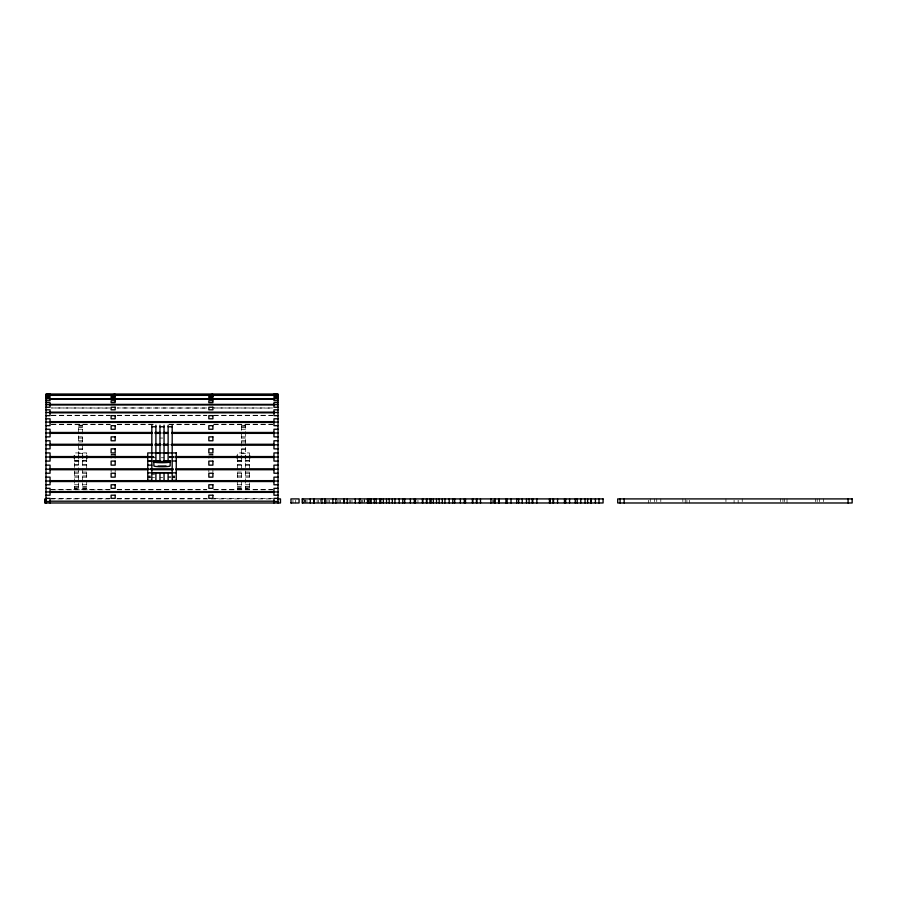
<?xml version="1.0" encoding="UTF-8"?>
<svg xmlns="http://www.w3.org/2000/svg" width="897" height="897" viewBox="0 0 897 897"><rect width="100%" height="100%" fill="white"/><g stroke="black" fill="none" stroke-linecap="round" stroke-linejoin="round"><path stroke-width="0.67" stroke-dasharray="4.49 3.36" d="M51.454 415.289L110.23 415.289M117.227 415.289L206.792 415.289M213.789 415.289L272.565 415.289M51.454 415.401L110.23 415.401M117.227 415.401L206.792 415.401M213.789 415.401L272.565 415.401M51.454 424.214L110.23 424.214M117.227 424.214L155.013 424.214M169.006 424.214L206.792 424.214M213.789 424.214L272.565 424.214M51.454 424.348L110.23 424.348M117.227 424.348L155.013 424.348M169.006 424.348L206.792 424.348M213.789 424.348L272.565 424.348M78.555 425.66L82.625 425.66M241.394 425.66L245.464 425.66M78.555 426.748L82.625 426.748M241.394 426.748L245.464 426.748M78.555 427.577L82.625 427.577M241.394 427.577L245.464 427.577M78.555 429.248L82.625 429.248M241.394 429.248L245.464 429.248M161.325 432.982L164.05 432.982M78.555 436.873L82.625 436.873M241.394 436.873L245.464 436.873M78.555 438.05L82.625 438.05M159.969 438.05L162.693 438.05M241.394 438.05L245.464 438.05M78.555 440.763L82.625 440.763M241.394 440.763L245.464 440.763M78.555 441.952L82.625 441.952M241.394 441.952L245.464 441.952M161.325 444.811L164.05 444.811M169.477 444.811L172.19 444.811M78.555 448.87L82.625 448.87M241.394 448.87L245.464 448.87M78.555 449.262L82.625 449.262M241.394 449.262L245.464 449.262M78.555 453.321L82.625 453.321M241.394 453.321L245.464 453.321M111.116 454.588L115.186 454.588M208.833 454.588L212.903 454.588M115.186 455.071L111.116 455.071L111.116 454.073M149.115 456.27L151.828 456.27M173.547 456.27L176.261 456.27M149.418 456.562L155.013 456.562M169.006 456.562L174.601 456.562M149.418 456.965L155.013 456.965M169.006 456.965L174.601 456.965M149.418 457.044L155.013 457.044M169.006 457.044L176.261 456.999M149.418 457.448L155.013 457.448M169.006 457.448L174.601 457.448M149.115 457.739L151.828 457.739M153.185 457.739L155.899 457.739M161.325 457.739L164.05 457.739M169.477 457.739L172.19 457.739M173.547 457.739L176.261 457.739M74.485 460.688L78.555 460.688M82.625 460.688L86.695 460.688M237.324 460.688L241.394 460.688M245.464 460.688L249.534 460.688M74.485 461.002L86.695 461.08L82.625 461.092M237.324 461.002L249.534 461.08L245.464 461.092M74.485 461.092L78.555 461.092M237.324 461.092L241.394 461.092M74.485 464.747L78.555 464.747M82.625 464.747L86.695 464.747M237.324 464.747L241.394 464.747M245.464 464.747L249.534 464.747M74.485 465.139L78.555 465.139M82.625 465.139L86.695 465.139M237.324 465.139L241.394 465.139M245.464 465.139L249.534 465.139M74.485 472.057L78.555 472.057M82.625 472.057L86.695 472.057M237.324 472.057L241.394 472.057M245.464 472.057L249.534 472.057M74.485 473.235L78.555 473.235M82.625 473.235L86.695 473.235M237.324 473.235L241.394 473.235M245.464 473.235L249.534 473.235M151.828 474.681L154.542 474.681M74.485 475.959L78.555 475.959M82.625 475.959L86.695 475.959M147.758 475.982L150.472 475.982M172.19 475.982L174.904 475.982M237.324 475.959L241.394 475.959M245.464 475.959L249.534 475.959M147.758 476.722L150.472 476.722M168.12 476.722L170.834 476.722M172.19 476.722L174.904 476.722M74.485 477.137L78.555 477.137M82.625 477.137L86.695 477.137M237.324 477.137L241.394 477.137M245.464 477.137L249.534 477.137M147.758 477.451L150.472 477.451M151.828 477.451L154.542 477.451M159.969 477.451L162.693 477.451M168.12 477.451L170.834 477.451M172.19 477.451L174.904 477.451M147.758 477.776L150.472 477.776M172.19 477.776L174.904 477.776M74.485 484.761L78.555 484.761M82.625 484.761L86.695 484.761M237.324 484.761L241.394 484.761M245.464 484.761L249.534 484.761M74.485 486.432L78.555 486.432M82.625 486.432L86.695 486.432M237.324 486.432L241.394 486.432M245.464 486.432L249.534 486.432M74.485 487.262L78.555 487.262M82.625 487.262L86.695 487.262M237.324 487.262L241.394 487.262M245.464 487.262L249.534 487.262M74.485 488.349L78.555 488.349M82.625 488.349L86.695 488.349M237.324 488.349L241.394 488.349M245.464 488.349L249.534 488.349M50.053 489.661L110.23 489.661M117.227 489.661L206.792 489.661M213.789 489.661L272.565 489.661M51.454 489.796L110.23 489.796M117.227 489.796L206.792 489.796M213.789 489.796L272.565 489.796M51.454 498.609L110.23 498.609M117.227 498.609L206.792 498.609M213.789 498.609L272.565 498.609M50.053 498.911L110.23 498.911M116.868 498.911L207.835 498.911M211.12 498.911L272.789 498.911M823.648 498.911L823.648 501.625M819.578 498.911L819.578 501.625M817.189 498.911L817.189 501.625M815.508 498.911L815.508 501.625M787.017 498.911L787.017 502.982M784.617 498.911L784.617 501.625M782.935 498.911L782.935 501.625M780.547 498.911L780.547 501.625M742.234 498.911L742.234 501.625M738.153 500.268L738.153 502.982M734.082 500.268L734.082 502.982M725.942 498.911L725.942 501.625M689.3 500.268L689.3 502.982M686.911 500.268L686.911 502.982M685.23 498.911L685.23 502.982M682.841 498.911L682.841 501.625M660.809 498.911L660.809 501.625M656.739 498.911L656.739 501.625M654.339 498.911L654.339 501.625M650.269 498.911L650.269 501.625M648.587 500.268L648.587 502.982M493.294 500.268L493.294 502.982M492.812 500.268L492.812 502.982M417.957 500.268L417.957 502.982M364.53 498.911L364.53 501.625M364.115 500.268L364.115 502.982M362.657 500.268L362.657 502.982M361.345 500.268L361.345 502.982M351.983 500.268L351.983 502.982M350.525 500.268L350.525 502.982M349.213 500.268L349.213 502.982M340.58 500.268L340.58 502.982M339.122 500.268L339.122 502.982M337.81 500.268L337.81 502.982M329.513 500.268L329.513 502.982M328.044 500.268L328.044 502.982M326.743 500.268L326.743 502.982M320.509 498.911L320.509 501.625M318.592 500.268L318.592 502.982M317.134 500.268L317.134 502.982M306.953 500.268L306.953 502.982M305.496 500.268L305.496 502.982M304.913 498.911L304.913 501.625M304.184 500.268L304.184 502.982M295.718 500.268L295.718 502.982M292.949 500.268L292.949 502.982M249.534 455.228L249.534 452.929L237.324 452.929L237.324 455.228M249.534 456.999L249.534 481.027M249.534 482.844L249.534 488.831L245.464 488.831L245.464 425.178L241.394 425.178L241.394 488.831L237.324 488.831L237.324 456.999M212.903 454.073L212.903 455.071L208.833 455.071L208.833 454.073M212.903 468.402L212.903 472.057M208.833 468.402L208.833 472.057M115.186 453.321L115.186 455.777M115.186 468.402L115.186 472.057M111.116 468.402L111.116 472.057M86.695 454.129L86.695 452.929L74.485 452.929L74.485 454.129M86.695 456.999L86.695 488.831L82.625 488.831L82.625 482.844M82.625 481.027L82.625 425.178L78.555 425.178L78.555 456.999M78.555 459.881L78.555 481.027M78.555 482.844L78.555 488.831L74.485 488.831L74.485 456.999M110.23 407.978L51.454 407.978L110.23 408.068M206.792 407.978L117.227 407.978L206.792 408.068M272.565 407.978L213.789 407.978L272.565 408.068"/><path stroke-width="1.35" d="M166.08 465.958L158.063 466.036M45.982 394.422L50.053 394.018M278.036 394.422L273.966 394.018M45.982 394.826L50.053 394.826L50.053 396.418L45.982 396.418M278.036 394.826L273.966 394.826L273.966 396.418L278.036 396.418M45.982 395.229L278.036 395.229M50.053 395.353L273.966 395.353M45.982 397.595L50.053 397.595L50.053 400.746L45.982 400.746M278.036 397.595L273.966 397.595L273.966 400.746L278.036 400.746M50.053 398.66L273.966 398.66M45.982 398.829L50.053 398.829M273.966 398.829L278.036 398.829M50.053 399.019L273.966 399.019M45.982 402.663L50.053 402.663L50.053 407.238L45.982 407.238M278.036 402.663L273.966 402.663L273.966 407.238L278.036 407.238M50.053 404.39L273.966 404.39M45.982 404.659L50.053 404.659M273.966 404.659L278.036 404.659M50.053 404.917L273.966 404.917M45.982 409.817L50.053 409.817L50.053 415.647L45.982 415.647M278.036 409.817L273.966 409.817L273.966 415.647L278.036 415.647M50.053 412.149L273.966 412.149M45.982 412.508L50.053 412.508M273.966 412.508L278.036 412.508M50.053 412.822L273.966 412.822M45.982 418.798L50.053 418.798L50.053 425.66L45.982 425.66M278.036 418.798L273.966 418.798L273.966 425.66L278.036 425.66M50.053 421.635L273.966 421.635M45.982 422.072L50.053 422.072M273.966 422.072L278.036 422.072M50.053 422.431L273.966 422.431M151.828 426.748L155.899 426.748M159.969 426.748L164.05 426.748M168.12 426.748L172.19 426.748M45.982 429.248L50.053 429.248L50.053 436.873L45.982 436.873M278.036 429.248L273.966 429.248L273.966 436.873L278.036 436.873M50.053 432.477L152.21 432.477M155.013 432.477L160.608 432.477M163.411 432.477L167.604 432.477M171.809 432.477L273.966 432.477M45.982 432.982L50.053 432.982M273.966 432.982L278.036 432.982M50.053 433.363L152.21 433.363M155.013 433.363L160.608 433.363M163.411 433.363L167.604 433.363M171.809 433.363L273.966 433.363M45.982 440.763L50.053 440.763L50.053 448.87L45.982 448.87M278.036 440.763L273.966 440.763L273.966 448.87L278.036 448.87M50.053 444.273L152.21 444.273M155.013 444.273L160.608 444.273M163.411 444.273L167.604 444.273M171.809 444.273L273.966 444.273M45.982 444.811L50.053 444.811M273.966 444.811L278.036 444.811M50.053 445.215L152.21 445.215M155.013 445.215L160.608 445.215M163.411 445.215L167.604 445.215M171.809 445.215L273.966 445.215M45.982 452.918L50.053 452.918L50.053 461.092L45.982 461.092M278.036 452.918L273.966 452.918L273.966 461.092L278.036 461.092M155.899 453.075L159.969 453.075M164.05 453.075L168.12 453.075M50.053 456.562L148.016 456.562M176.003 456.562L273.966 456.562M50.053 456.965L148.016 456.965M176.003 456.965L273.966 456.965M45.982 456.999L148.016 457.044M176.003 457.044L278.036 456.999M50.053 457.448L148.016 457.448M176.003 457.448L273.966 457.448M160.653 460.688L153.869 460.688L153.869 465.947A8.14 0.796 0 0 0 162.009 466.743A8.14 0.796 0 0 0 170.15 465.947L170.15 460.688L163.366 460.688M147.758 461.002L151.828 461.002M172.19 461.002L176.261 461.002M147.758 461.092L151.828 461.092M153.869 461.092L160.653 461.092M163.366 461.092L170.15 461.092M45.982 465.139L50.053 465.139L50.053 473.235L45.982 473.235M147.758 465.139L151.828 465.139M278.036 465.139L273.966 465.139L273.966 473.235L278.036 473.235M50.053 468.795L148.016 468.795M150.819 468.795L173.211 468.795M176.003 468.795L273.966 468.795M45.982 469.198L50.053 469.198M147.758 469.198L151.828 469.198M273.966 469.198L278.036 469.198M50.053 469.736L148.016 469.736M150.819 469.736L173.211 469.736M176.003 469.736L273.966 469.736M151.828 472.641L172.19 472.641M147.758 472.854L176.261 472.854M45.982 477.137L50.053 477.137L50.053 484.761L45.982 484.761M278.036 477.137L273.966 477.137L273.966 484.761L278.036 484.761M147.758 480.456L151.828 480.456M172.19 480.456L176.261 480.456M50.053 480.646L273.966 480.646M45.982 481.027L50.053 481.027M273.966 481.027L278.036 481.027M50.053 481.532L273.966 481.532M45.982 488.349L50.053 488.349L50.053 495.211L45.982 495.211M278.036 488.349L273.966 488.349L273.966 495.211L278.036 495.211M50.053 491.578L273.966 491.578M45.982 491.937L50.053 491.937M273.966 491.937L278.036 491.937M50.053 492.375L273.966 492.375M45.982 498.362L50.053 498.362L50.053 502.982M278.036 498.362L273.966 498.362L273.966 502.982M46.061 498.911L45.646 502.982M277.767 498.911L280.481 498.911L280.481 502.982L44.85 502.982L44.85 498.911L45.254 502.982M302.154 498.911L343.921 498.911L343.921 502.982L302.154 502.982L302.289 498.911M50.053 501.188L273.966 501.188M45.982 501.501L50.053 501.501M273.966 501.501L278.036 501.501M290.92 502.982L299.06 502.982L299.06 498.911L290.92 498.911L291.054 502.982M848.08 498.911L848.08 502.982M624.166 498.911L624.166 502.982M620.096 498.911L620.096 502.982M599.005 498.911L599.005 502.982M595.406 498.911L595.406 502.982M591.336 498.911L591.336 502.982M590.787 498.911L590.787 502.982M587.636 498.911L587.636 502.982M585.057 498.911L585.057 502.982M580.774 498.911L580.774 502.982M577.186 498.911L577.186 502.982M575.269 498.911L575.269 502.982M569.561 498.911L569.561 502.982M565.659 498.911L565.659 502.982M564.482 498.911L564.482 502.982M557.564 498.911L557.564 502.982M553.516 498.911L553.516 502.982M553.113 498.911L553.113 502.982M550.175 498.911L550.175 502.982M549.895 498.911L549.895 502.982M549.67 498.911L549.67 502.982M549.424 498.911L549.513 502.982M536.855 498.911L536.855 502.982M532.784 498.911L532.784 502.982M532.235 498.911L532.235 502.982M529.095 498.911L529.095 502.982M526.505 498.911L526.505 502.982M522.233 498.911L522.233 502.982M518.645 498.911L518.645 502.982M516.728 498.911L516.728 502.982M511.021 498.911L511.021 502.982M507.119 498.911L507.119 502.982M505.942 498.911L505.942 502.982M499.024 498.911L499.024 502.982M498.62 498.911L498.62 502.982M494.976 498.911L494.976 502.982M494.572 498.911L494.572 502.982M490.973 498.911L490.894 502.982M480.456 498.911L480.545 502.982M476.856 498.911L476.856 502.982M476.453 498.911L476.453 502.982M472.797 498.911L472.797 502.982M472.405 498.911L472.405 502.982M465.487 498.911L465.487 502.982M464.31 498.911L464.31 502.982M460.408 498.911L460.408 502.982M454.701 498.911L454.701 502.982M452.783 498.911L452.783 502.982M449.195 498.911L449.195 502.982M444.923 498.911L444.923 502.982M442.333 498.911L442.333 502.982M439.182 498.911L439.182 502.982M436.503 498.911L436.503 502.982M433.363 498.911L433.363 502.982M430.773 498.911L430.773 502.982M430.549 498.911L430.56 502.982M430.459 498.911L430.459 502.982M430.302 498.911L430.302 502.982M426.86 498.911L426.86 502.982M426.456 498.911L426.456 502.982M422.812 498.911L422.812 502.982M422.409 498.911L422.409 502.982M415.49 498.911L415.49 502.982M414.313 498.911L414.313 502.982M410.411 498.911L410.411 502.982M404.704 498.911L404.704 502.982M402.787 498.911L402.787 502.982M399.199 498.911L399.199 502.982M394.927 498.911L394.927 502.982M392.337 498.911L392.337 502.982M389.197 498.911L389.197 502.982M386.517 498.911L386.517 502.982M383.367 498.911L383.367 502.982M380.777 498.911L380.777 502.982M379.801 498.911L379.801 502.982M376.202 498.911L376.202 502.982M374.284 498.911L374.284 502.982M371.145 498.911L371.145 502.982M369.956 498.911L369.956 502.982M368.364 498.911L368.364 502.982M367.961 498.911L367.961 502.982M367.456 498.911L367.456 502.982M359.854 498.911L359.854 502.982M359.45 498.911L359.316 502.982M355.324 498.911L355.324 502.982M347.318 498.911L347.184 502.982M335.781 498.911L335.915 502.982M332.854 498.911L332.854 502.982M324.849 498.911L324.849 502.982M324.703 498.911L324.703 502.982M321.933 498.911L321.933 502.982M314.342 498.911L314.342 502.982M313.939 498.911L313.939 502.982M313.793 498.911L313.793 502.982M310.295 498.911L310.295 502.982M302.693 498.911L302.693 502.982M278.036 502.982L278.036 394.018L45.982 394.018L45.982 502.982M249.949 456.203L249.949 457.84M249.534 455.945L249.534 457.705M245.464 455.945L245.464 458.053M241.394 455.945L241.394 458.053M237.324 455.945L237.324 457.705M236.92 456.203L236.92 457.84M212.903 456.259L212.903 457.75M208.833 456.259L208.833 457.75M172.19 425.178L172.19 480.792M168.12 425.178L168.12 461.08L164.05 461.08L164.05 425.178M168.12 472.641L168.12 480.792M164.05 472.641L164.05 480.792M159.969 425.178L159.969 461.08L155.899 461.08L155.899 425.178M159.969 472.641L159.969 480.792M155.899 472.641L155.899 480.792M151.828 425.178L151.828 480.792M115.186 456.259L115.186 457.75M111.116 456.259L111.116 457.75M87.099 456.203L87.099 457.84M86.695 455.945L86.695 458.053M82.625 455.945L82.625 458.053M78.555 455.945L78.555 458.053M74.485 455.945L74.485 458.053M74.07 456.203L74.07 457.84M170.15 461.888A8.14 0.796 0 0 1 162.009 462.695A8.14 0.796 0 0 1 153.869 461.888M158.107 461.776L166.08 461.899L158.107 461.776M115.186 394.422L111.116 394.826L115.186 394.422M212.903 394.422L208.833 394.826L212.903 394.422M115.186 396.418L111.116 396.418L111.116 397.595L115.186 397.595L115.186 396.418M212.903 396.418L208.833 396.418L208.833 397.595L212.903 397.595L212.903 396.418M115.186 400.746L111.116 400.746L111.116 402.663L115.186 402.663L115.186 400.746M212.903 400.746L208.833 400.746L208.833 402.663L212.903 402.663L212.903 400.746M115.186 407.238L111.116 407.238L111.116 409.817L115.186 409.817L115.186 407.238M212.903 407.238L208.833 407.238L208.833 409.817L212.903 409.817L212.903 407.238M115.186 415.647L111.116 415.647L111.116 418.798L115.186 418.798L115.186 415.647M212.903 415.647L208.833 415.647L208.833 418.798L212.903 418.798L212.903 415.647M115.186 425.66L111.116 425.66L111.116 429.248L115.186 429.248L115.186 425.66M212.903 425.66L208.833 425.66L208.833 429.248L212.903 429.248L212.903 425.66M115.186 436.873L111.116 436.873L111.116 440.763L115.186 440.763L115.186 436.873M212.903 436.873L208.833 436.873L208.833 440.763L212.903 440.763L212.903 436.873M115.186 448.87L111.116 448.87L111.116 452.918L115.186 452.918L115.186 448.87M212.903 448.87L208.833 448.87L208.833 452.918L212.903 452.918L212.903 448.87M176.261 452.929L147.758 452.929L147.758 480.792L176.261 480.792L176.261 452.929M115.186 461.092L111.116 461.092L111.116 465.139L115.186 465.139L115.186 461.092M212.903 461.092L208.833 461.092L208.833 465.139L212.903 465.139L212.903 461.092M115.186 473.235L111.116 473.235L111.116 477.137L115.186 477.137L115.186 473.235M212.903 473.235L208.833 473.235L208.833 477.137L212.903 477.137L212.903 473.235M115.186 484.761L111.116 484.761L111.116 488.349L115.186 488.349L115.186 484.761M212.903 484.761L208.833 484.761L208.833 488.349L212.903 488.349L212.903 484.761M115.186 495.211L111.116 495.211L111.116 498.362L115.186 498.362L115.186 495.211M212.903 495.211L208.833 495.211L208.833 498.362L212.903 498.362L212.903 495.211M603.076 498.911L344.179 498.911L344.179 502.982L603.076 502.982L603.076 498.911M852.15 498.911L617.708 498.911L617.708 502.982L852.15 502.982L852.15 498.911"/></g></svg>
